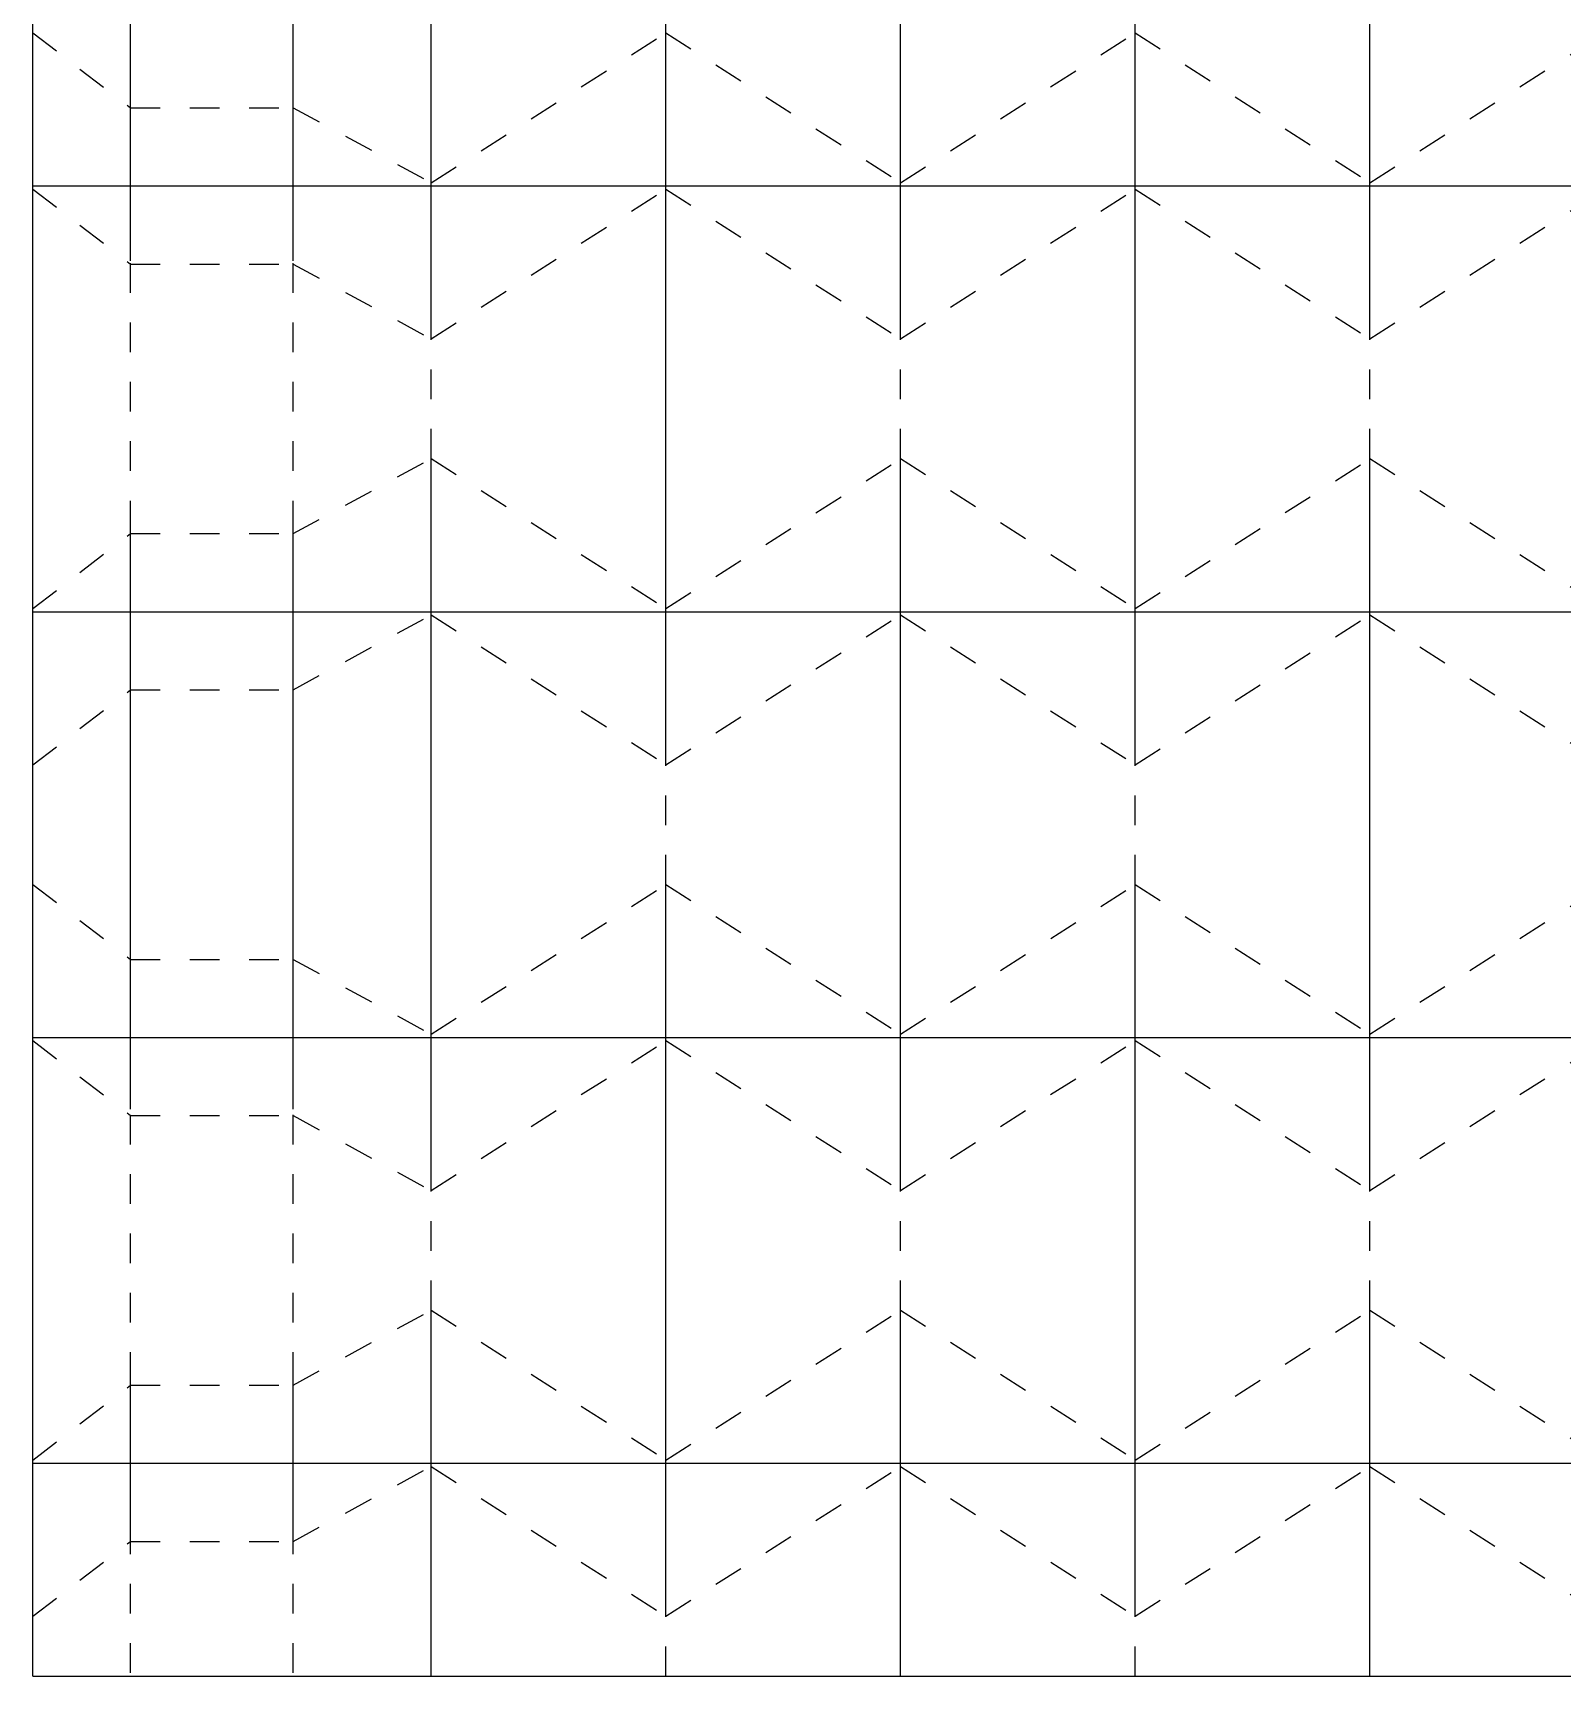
# Model space of a CAD drawing. Extents: x 11 to 192, y -288 to -10.
# Drawn here: x 46.7 to 119.4, y -274.8 to -196.7 of the extents above; entities that cross this region are included whole.
import ezdxf

# ---------------------------------------------------------------- set-up
doc = ezdxf.new("R2010")
doc.units = 0
for name, pattern in [('AI-LINETYPE-226', [2.822222, 1.411111, -1.411111]), ('AI-LINETYPE-227', [2.822222, 1.411111, -1.411111]), ('AI-LINETYPE-228', [2.822222, 1.411111, -1.411111]), ('AI-LINETYPE-238', [2.822222, 1.411111, -1.411111]), ('AI-LINETYPE-239', [2.822222, 1.411111, -1.411111]), ('AI-LINETYPE-240', [2.822222, 1.411111, -1.411111]), ('AI-LINETYPE-241', [2.822222, 1.411111, -1.411111]), ('AI-LINETYPE-242', [2.822222, 1.411111, -1.411111]), ('AI-LINETYPE-243', [2.822222, 1.411111, -1.411111]), ('AI-LINETYPE-244', [2.822222, 1.411111, -1.411111]), ('AI-LINETYPE-245', [2.822222, 1.411111, -1.411111]), ('AI-LINETYPE-246', [2.822222, 1.411111, -1.411111]), ('AI-LINETYPE-247', [2.822222, 1.411111, -1.411111]), ('AI-LINETYPE-248', [2.822222, 1.411111, -1.411111]), ('AI-LINETYPE-249', [2.822222, 1.411111, -1.411111]), ('AI-LINETYPE-250', [2.822222, 1.411111, -1.411111]), ('AI-LINETYPE-251', [2.822222, 1.411111, -1.411111]), ('AI-LINETYPE-256', [2.822222, 1.411111, -1.411111]), ('AI-LINETYPE-257', [2.822222, 1.411111, -1.411111]), ('AI-LINETYPE-259', [2.822222, 1.411111, -1.411111]), ('AI-LINETYPE-260', [2.822222, 1.411111, -1.411111]), ('AI-LINETYPE-261', [2.822222, 1.411111, -1.411111]), ('AI-LINETYPE-262', [2.822222, 1.411111, -1.411111]), ('AI-LINETYPE-263', [2.822222, 1.411111, -1.411111]), ('AI-LINETYPE-264', [2.822222, 1.411111, -1.411111]), ('AI-LINETYPE-265', [2.822222, 1.411111, -1.411111]), ('AI-LINETYPE-266', [2.822222, 1.411111, -1.411111]), ('AI-LINETYPE-267', [2.822222, 1.411111, -1.411111]), ('AI-LINETYPE-268', [2.822222, 1.411111, -1.411111]), ('AI-LINETYPE-269', [2.822222, 1.411111, -1.411111]), ('AI-LINETYPE-270', [2.822222, 1.411111, -1.411111]), ('AI-LINETYPE-271', [2.822222, 1.411111, -1.411111]), ('AI-LINETYPE-277', [2.822222, 1.411111, -1.411111]), ('AI-LINETYPE-280', [2.822222, 1.411111, -1.411111]), ('AI-LINETYPE-281', [2.822222, 1.411111, -1.411111]), ('AI-LINETYPE-282', [2.822222, 1.411111, -1.411111]), ('AI-LINETYPE-283', [2.822222, 1.411111, -1.411111]), ('AI-LINETYPE-284', [2.822222, 1.411111, -1.411111]), ('AI-LINETYPE-285', [2.822222, 1.411111, -1.411111]), ('AI-LINETYPE-286', [2.822222, 1.411111, -1.411111]), ('AI-LINETYPE-287', [2.822222, 1.411111, -1.411111]), ('AI-LINETYPE-288', [2.822222, 1.411111, -1.411111]), ('AI-LINETYPE-289', [2.822222, 1.411111, -1.411111]), ('AI-LINETYPE-295', [2.822222, 1.411111, -1.411111]), ('AI-LINETYPE-296', [2.822222, 1.411111, -1.411111]), ('AI-LINETYPE-297', [2.822222, 1.411111, -1.411111]), ('AI-LINETYPE-298', [2.822222, 1.411111, -1.411111]), ('AI-LINETYPE-299', [2.822222, 1.411111, -1.411111]), ('AI-LINETYPE-300', [2.822222, 1.411111, -1.411111]), ('AI-LINETYPE-301', [2.822222, 1.411111, -1.411111]), ('AI-LINETYPE-302', [2.822222, 1.411111, -1.411111]), ('AI-LINETYPE-303', [2.822222, 1.411111, -1.411111]), ('AI-LINETYPE-304', [2.822222, 1.411111, -1.411111]), ('AI-LINETYPE-305', [2.822222, 1.411111, -1.411111]), ('AI-LINETYPE-306', [2.822222, 1.411111, -1.411111]), ('AI-LINETYPE-307', [2.822222, 1.411111, -1.411111]), ('AI-LINETYPE-308', [2.822222, 1.411111, -1.411111]), ('AI-LINETYPE-309', [2.822222, 1.411111, -1.411111]), ('AI-LINETYPE-310', [2.822222, 1.411111, -1.411111]), ('AI-LINETYPE-311', [2.822222, 1.411111, -1.411111]), ('AI-LINETYPE-312', [2.822222, 1.411111, -1.411111]), ('AI-LINETYPE-313', [2.822222, 1.411111, -1.411111]), ('AI-LINETYPE-314', [2.822222, 1.411111, -1.411111]), ('AI-LINETYPE-315', [2.822222, 1.411111, -1.411111]), ('AI-LINETYPE-316', [2.822222, 1.411111, -1.411111]), ('AI-LINETYPE-317', [2.822222, 1.411111, -1.411111]), ('AI-LINETYPE-318', [2.822222, 1.411111, -1.411111]), ('AI-LINETYPE-319', [2.822222, 1.411111, -1.411111]), ('AI-LINETYPE-320', [2.822222, 1.411111, -1.411111]), ('AI-LINETYPE-321', [2.822222, 1.411111, -1.411111]), ('AI-LINETYPE-322', [2.822222, 1.411111, -1.411111]), ('AI-LINETYPE-323', [2.822222, 1.411111, -1.411111]), ('AI-LINETYPE-324', [2.822222, 1.411111, -1.411111]), ('AI-LINETYPE-325', [2.822222, 1.411111, -1.411111]), ('AI-LINETYPE-326', [2.822222, 1.411111, -1.411111]), ('AI-LINETYPE-347', [2.822222, 1.411111, -1.411111]), ('AI-LINETYPE-348', [2.822222, 1.411111, -1.411111]), ('AI-LINETYPE-349', [2.822222, 1.411111, -1.411111]), ('AI-LINETYPE-352', [2.822222, 1.411111, -1.411111]), ('AI-LINETYPE-354', [2.822222, 1.411111, -1.411111]), ('AI-LINETYPE-355', [2.822222, 1.411111, -1.411111]), ('AI-LINETYPE-383', [2.822222, 1.411111, -1.411111])]:
    doc.linetypes.add(name, pattern=pattern)
for name, color, linetype in [('CUTLINE', 7, 'CONTINUOUS'), ('MOUNTAINLINE', 7, 'CONTINUOUS'), ('VALLEYLINE', 7, 'CONTINUOUS')]:
    doc.layers.add(name, color=color, linetype=linetype)

# ---------------------------------------------------------------- blocks, each defined once
blk = doc.blocks.new('BLOCK_5')
at = {"layer": 'CUTLINE', "color": 7}
blk.add_lwpolyline([(46.655, -274.814), (46.655, -153.359)], dxfattribs=at)
blk = doc.blocks.new('BLOCK_7')
at = {"layer": 'CUTLINE', "color": 7}
blk.add_lwpolyline([(46.655, -274.814), (162.647, -274.814)], dxfattribs=at)
blk = doc.blocks.new('BLOCK_233')
at = {"layer": 'VALLEYLINE', "color": 7, "linetype": 'AI-LINETYPE-226'}
blk.add_lwpolyline([(99.072, -237.174), (99.072, -231.484)], dxfattribs=at)
blk = doc.blocks.new('BLOCK_234')
at = {"layer": 'VALLEYLINE', "color": 7, "linetype": 'AI-LINETYPE-227'}
blk.add_lwpolyline([(99.072, -274.814), (99.072, -271.968)], dxfattribs=at)
blk = doc.blocks.new('BLOCK_235')
at = {"layer": 'VALLEYLINE', "color": 7, "linetype": 'AI-LINETYPE-228'}
blk.add_lwpolyline([(99.072, -196.689), (99.072, -190.997)], dxfattribs=at)
blk = doc.blocks.new('BLOCK_245')
at = {"layer": 'VALLEYLINE', "color": 7, "linetype": 'AI-LINETYPE-238'}
blk.add_lwpolyline([(51.297, -260.979), (59.034, -260.979)], dxfattribs=at)
blk = doc.blocks.new('BLOCK_246')
at = {"layer": 'VALLEYLINE', "color": 7, "linetype": 'AI-LINETYPE-239'}
blk.add_lwpolyline([(51.297, -248.164), (59.034, -248.164)], dxfattribs=at)
blk = doc.blocks.new('BLOCK_247')
at = {"layer": 'VALLEYLINE', "color": 7, "linetype": 'AI-LINETYPE-240'}
blk.add_lwpolyline([(59.034, -260.979), (65.598, -257.417)], dxfattribs=at)
blk = doc.blocks.new('BLOCK_248')
at = {"layer": 'VALLEYLINE', "color": 7, "linetype": 'AI-LINETYPE-241'}
blk.add_lwpolyline([(59.034, -248.164), (65.598, -251.726)], dxfattribs=at)
blk = doc.blocks.new('BLOCK_249')
at = {"layer": 'VALLEYLINE', "color": 7, "linetype": 'AI-LINETYPE-242'}
blk.add_lwpolyline([(65.598, -257.417), (76.756, -264.541)], dxfattribs=at)
blk = doc.blocks.new('BLOCK_250')
at = {"layer": 'VALLEYLINE', "color": 7, "linetype": 'AI-LINETYPE-243'}
blk.add_lwpolyline([(65.598, -251.726), (76.756, -244.601)], dxfattribs=at)
blk = doc.blocks.new('BLOCK_251')
at = {"layer": 'VALLEYLINE', "color": 7, "linetype": 'AI-LINETYPE-244'}
blk.add_lwpolyline([(76.756, -264.541), (87.915, -257.417)], dxfattribs=at)
blk = doc.blocks.new('BLOCK_252')
at = {"layer": 'VALLEYLINE', "color": 7, "linetype": 'AI-LINETYPE-245'}
blk.add_lwpolyline([(76.756, -244.601), (87.915, -251.726)], dxfattribs=at)
blk = doc.blocks.new('BLOCK_253')
at = {"layer": 'VALLEYLINE', "color": 7, "linetype": 'AI-LINETYPE-246'}
blk.add_lwpolyline([(87.915, -257.417), (99.072, -264.541)], dxfattribs=at)
blk = doc.blocks.new('BLOCK_254')
at = {"layer": 'VALLEYLINE', "color": 7, "linetype": 'AI-LINETYPE-247'}
blk.add_lwpolyline([(87.915, -251.726), (99.072, -244.601)], dxfattribs=at)
blk = doc.blocks.new('BLOCK_255')
at = {"layer": 'VALLEYLINE', "color": 7, "linetype": 'AI-LINETYPE-248'}
blk.add_lwpolyline([(99.072, -264.541), (110.23, -257.417)], dxfattribs=at)
blk = doc.blocks.new('BLOCK_256')
at = {"layer": 'VALLEYLINE', "color": 7, "linetype": 'AI-LINETYPE-249'}
blk.add_lwpolyline([(99.072, -244.601), (110.23, -251.726)], dxfattribs=at)
blk = doc.blocks.new('BLOCK_257')
at = {"layer": 'VALLEYLINE', "color": 7, "linetype": 'AI-LINETYPE-250'}
blk.add_lwpolyline([(110.23, -257.417), (121.388, -264.541)], dxfattribs=at)
blk = doc.blocks.new('BLOCK_258')
at = {"layer": 'VALLEYLINE', "color": 7, "linetype": 'AI-LINETYPE-251'}
blk.add_lwpolyline([(110.23, -251.726), (121.388, -244.601)], dxfattribs=at)
blk = doc.blocks.new('BLOCK_263')
at = {"layer": 'VALLEYLINE', "color": 7, "linetype": 'AI-LINETYPE-256'}
blk.add_lwpolyline([(110.23, -257.417), (110.23, -251.725)], dxfattribs=at)
blk = doc.blocks.new('BLOCK_264')
at = {"layer": 'VALLEYLINE', "color": 7, "linetype": 'AI-LINETYPE-257'}
blk.add_lwpolyline([(87.915, -257.417), (87.915, -251.725)], dxfattribs=at)
blk = doc.blocks.new('BLOCK_266')
at = {"layer": 'VALLEYLINE', "color": 7, "linetype": 'AI-LINETYPE-259'}
blk.add_lwpolyline([(59.034, -260.827), (59.034, -248.011)], dxfattribs=at)
blk = doc.blocks.new('BLOCK_267')
at = {"layer": 'VALLEYLINE', "color": 7, "linetype": 'AI-LINETYPE-260'}
blk.add_lwpolyline([(51.297, -260.827), (51.297, -248.011)], dxfattribs=at)
blk = doc.blocks.new('BLOCK_268')
at = {"layer": 'VALLEYLINE', "color": 7, "linetype": 'AI-LINETYPE-261'}
blk.add_lwpolyline([(46.655, -264.541), (51.297, -260.979)], dxfattribs=at)
blk = doc.blocks.new('BLOCK_269')
at = {"layer": 'VALLEYLINE', "color": 7, "linetype": 'AI-LINETYPE-262'}
blk.add_lwpolyline([(46.655, -244.601), (51.297, -248.164)], dxfattribs=at)
blk = doc.blocks.new('BLOCK_270')
at = {"layer": 'VALLEYLINE', "color": 7, "linetype": 'AI-LINETYPE-263'}
blk.add_lwpolyline([(65.598, -257.417), (65.598, -251.725)], dxfattribs=at)
blk = doc.blocks.new('BLOCK_271')
at = {"layer": 'VALLEYLINE', "color": 7, "linetype": 'AI-LINETYPE-264'}
blk.add_lwpolyline([(46.655, -271.968), (51.297, -268.406)], dxfattribs=at)
blk = doc.blocks.new('BLOCK_272')
at = {"layer": 'VALLEYLINE', "color": 7, "linetype": 'AI-LINETYPE-265'}
blk.add_lwpolyline([(51.297, -268.406), (59.034, -268.406)], dxfattribs=at)
blk = doc.blocks.new('BLOCK_273')
at = {"layer": 'VALLEYLINE', "color": 7, "linetype": 'AI-LINETYPE-266'}
blk.add_lwpolyline([(59.034, -268.406), (65.598, -264.844)], dxfattribs=at)
blk = doc.blocks.new('BLOCK_274')
at = {"layer": 'VALLEYLINE', "color": 7, "linetype": 'AI-LINETYPE-267'}
blk.add_lwpolyline([(65.598, -264.844), (76.756, -271.968)], dxfattribs=at)
blk = doc.blocks.new('BLOCK_275')
at = {"layer": 'VALLEYLINE', "color": 7, "linetype": 'AI-LINETYPE-268'}
blk.add_lwpolyline([(76.756, -271.968), (87.915, -264.844)], dxfattribs=at)
blk = doc.blocks.new('BLOCK_276')
at = {"layer": 'VALLEYLINE', "color": 7, "linetype": 'AI-LINETYPE-269'}
blk.add_lwpolyline([(87.915, -264.844), (99.072, -271.968)], dxfattribs=at)
blk = doc.blocks.new('BLOCK_277')
at = {"layer": 'VALLEYLINE', "color": 7, "linetype": 'AI-LINETYPE-270'}
blk.add_lwpolyline([(99.072, -271.968), (110.23, -264.844)], dxfattribs=at)
blk = doc.blocks.new('BLOCK_278')
at = {"layer": 'VALLEYLINE', "color": 7, "linetype": 'AI-LINETYPE-271'}
blk.add_lwpolyline([(110.23, -264.844), (121.388, -271.968)], dxfattribs=at)
blk = doc.blocks.new('BLOCK_284')
at = {"layer": 'VALLEYLINE', "color": 7, "linetype": 'AI-LINETYPE-277'}
blk.add_lwpolyline([(76.756, -274.814), (76.756, -271.968)], dxfattribs=at)
blk = doc.blocks.new('BLOCK_287')
at = {"layer": 'VALLEYLINE', "color": 7, "linetype": 'AI-LINETYPE-280'}
blk.add_lwpolyline([(59.034, -274.662), (59.034, -268.253)], dxfattribs=at)
blk = doc.blocks.new('BLOCK_288')
at = {"layer": 'VALLEYLINE', "color": 7, "linetype": 'AI-LINETYPE-281'}
blk.add_lwpolyline([(51.297, -274.662), (51.297, -268.253)], dxfattribs=at)
blk = doc.blocks.new('BLOCK_289')
at = {"layer": 'VALLEYLINE', "color": 7, "linetype": 'AI-LINETYPE-282'}
blk.add_lwpolyline([(46.655, -237.174), (51.297, -240.737)], dxfattribs=at)
blk = doc.blocks.new('BLOCK_290')
at = {"layer": 'VALLEYLINE', "color": 7, "linetype": 'AI-LINETYPE-283'}
blk.add_lwpolyline([(51.297, -240.737), (59.034, -240.737)], dxfattribs=at)
blk = doc.blocks.new('BLOCK_291')
at = {"layer": 'VALLEYLINE', "color": 7, "linetype": 'AI-LINETYPE-284'}
blk.add_lwpolyline([(59.034, -240.737), (65.598, -244.298)], dxfattribs=at)
blk = doc.blocks.new('BLOCK_292')
at = {"layer": 'VALLEYLINE', "color": 7, "linetype": 'AI-LINETYPE-285'}
blk.add_lwpolyline([(65.598, -244.298), (76.756, -237.174)], dxfattribs=at)
blk = doc.blocks.new('BLOCK_293')
at = {"layer": 'VALLEYLINE', "color": 7, "linetype": 'AI-LINETYPE-286'}
blk.add_lwpolyline([(76.756, -237.174), (87.915, -244.298)], dxfattribs=at)
blk = doc.blocks.new('BLOCK_294')
at = {"layer": 'VALLEYLINE', "color": 7, "linetype": 'AI-LINETYPE-287'}
blk.add_lwpolyline([(87.915, -244.298), (99.072, -237.174)], dxfattribs=at)
blk = doc.blocks.new('BLOCK_295')
at = {"layer": 'VALLEYLINE', "color": 7, "linetype": 'AI-LINETYPE-288'}
blk.add_lwpolyline([(99.072, -237.174), (110.23, -244.298)], dxfattribs=at)
blk = doc.blocks.new('BLOCK_296')
at = {"layer": 'VALLEYLINE', "color": 7, "linetype": 'AI-LINETYPE-289'}
blk.add_lwpolyline([(110.23, -244.298), (121.388, -237.174)], dxfattribs=at)
blk = doc.blocks.new('BLOCK_302')
at = {"layer": 'VALLEYLINE', "color": 7, "linetype": 'AI-LINETYPE-295'}
blk.add_lwpolyline([(46.655, -231.484), (51.297, -227.921)], dxfattribs=at)
blk = doc.blocks.new('BLOCK_303')
at = {"layer": 'VALLEYLINE', "color": 7, "linetype": 'AI-LINETYPE-296'}
blk.add_lwpolyline([(46.655, -224.056), (51.297, -220.494)], dxfattribs=at)
blk = doc.blocks.new('BLOCK_304')
at = {"layer": 'VALLEYLINE', "color": 7, "linetype": 'AI-LINETYPE-297'}
blk.add_lwpolyline([(46.655, -204.116), (51.297, -207.679)], dxfattribs=at)
blk = doc.blocks.new('BLOCK_305')
at = {"layer": 'VALLEYLINE', "color": 7, "linetype": 'AI-LINETYPE-298'}
blk.add_lwpolyline([(46.655, -196.689), (51.297, -200.252)], dxfattribs=at)
blk = doc.blocks.new('BLOCK_306')
at = {"layer": 'VALLEYLINE', "color": 7, "linetype": 'AI-LINETYPE-299'}
blk.add_lwpolyline([(51.297, -227.921), (59.034, -227.921)], dxfattribs=at)
blk = doc.blocks.new('BLOCK_307')
at = {"layer": 'VALLEYLINE', "color": 7, "linetype": 'AI-LINETYPE-300'}
blk.add_lwpolyline([(51.297, -220.494), (59.034, -220.494)], dxfattribs=at)
blk = doc.blocks.new('BLOCK_308')
at = {"layer": 'VALLEYLINE', "color": 7, "linetype": 'AI-LINETYPE-301'}
blk.add_lwpolyline([(51.297, -207.679), (59.034, -207.679)], dxfattribs=at)
blk = doc.blocks.new('BLOCK_309')
at = {"layer": 'VALLEYLINE', "color": 7, "linetype": 'AI-LINETYPE-302'}
blk.add_lwpolyline([(51.297, -200.252), (59.034, -200.252)], dxfattribs=at)
blk = doc.blocks.new('BLOCK_310')
at = {"layer": 'VALLEYLINE', "color": 7, "linetype": 'AI-LINETYPE-303'}
blk.add_lwpolyline([(59.034, -227.921), (65.598, -224.359)], dxfattribs=at)
blk = doc.blocks.new('BLOCK_311')
at = {"layer": 'VALLEYLINE', "color": 7, "linetype": 'AI-LINETYPE-304'}
blk.add_lwpolyline([(59.034, -220.494), (65.598, -216.932)], dxfattribs=at)
blk = doc.blocks.new('BLOCK_312')
at = {"layer": 'VALLEYLINE', "color": 7, "linetype": 'AI-LINETYPE-305'}
blk.add_lwpolyline([(59.034, -207.679), (65.598, -211.241)], dxfattribs=at)
blk = doc.blocks.new('BLOCK_313')
at = {"layer": 'VALLEYLINE', "color": 7, "linetype": 'AI-LINETYPE-306'}
blk.add_lwpolyline([(59.034, -200.252), (65.598, -203.814)], dxfattribs=at)
blk = doc.blocks.new('BLOCK_314')
at = {"layer": 'VALLEYLINE', "color": 7, "linetype": 'AI-LINETYPE-307'}
blk.add_lwpolyline([(65.598, -224.359), (76.756, -231.484)], dxfattribs=at)
blk = doc.blocks.new('BLOCK_315')
at = {"layer": 'VALLEYLINE', "color": 7, "linetype": 'AI-LINETYPE-308'}
blk.add_lwpolyline([(65.598, -216.932), (76.756, -224.056)], dxfattribs=at)
blk = doc.blocks.new('BLOCK_316')
at = {"layer": 'VALLEYLINE', "color": 7, "linetype": 'AI-LINETYPE-309'}
blk.add_lwpolyline([(65.598, -211.241), (76.756, -204.116)], dxfattribs=at)
blk = doc.blocks.new('BLOCK_317')
at = {"layer": 'VALLEYLINE', "color": 7, "linetype": 'AI-LINETYPE-310'}
blk.add_lwpolyline([(65.598, -203.814), (76.756, -196.689)], dxfattribs=at)
blk = doc.blocks.new('BLOCK_318')
at = {"layer": 'VALLEYLINE', "color": 7, "linetype": 'AI-LINETYPE-311'}
blk.add_lwpolyline([(76.756, -231.484), (87.915, -224.359)], dxfattribs=at)
blk = doc.blocks.new('BLOCK_319')
at = {"layer": 'VALLEYLINE', "color": 7, "linetype": 'AI-LINETYPE-312'}
blk.add_lwpolyline([(76.756, -224.056), (87.915, -216.932)], dxfattribs=at)
blk = doc.blocks.new('BLOCK_320')
at = {"layer": 'VALLEYLINE', "color": 7, "linetype": 'AI-LINETYPE-313'}
blk.add_lwpolyline([(76.756, -204.116), (87.915, -211.241)], dxfattribs=at)
blk = doc.blocks.new('BLOCK_321')
at = {"layer": 'VALLEYLINE', "color": 7, "linetype": 'AI-LINETYPE-314'}
blk.add_lwpolyline([(76.756, -196.689), (87.915, -203.814)], dxfattribs=at)
blk = doc.blocks.new('BLOCK_322')
at = {"layer": 'VALLEYLINE', "color": 7, "linetype": 'AI-LINETYPE-315'}
blk.add_lwpolyline([(87.915, -224.359), (99.072, -231.484)], dxfattribs=at)
blk = doc.blocks.new('BLOCK_323')
at = {"layer": 'VALLEYLINE', "color": 7, "linetype": 'AI-LINETYPE-316'}
blk.add_lwpolyline([(87.915, -216.932), (99.072, -224.056)], dxfattribs=at)
blk = doc.blocks.new('BLOCK_324')
at = {"layer": 'VALLEYLINE', "color": 7, "linetype": 'AI-LINETYPE-317'}
blk.add_lwpolyline([(87.915, -211.241), (99.072, -204.116)], dxfattribs=at)
blk = doc.blocks.new('BLOCK_325')
at = {"layer": 'VALLEYLINE', "color": 7, "linetype": 'AI-LINETYPE-318'}
blk.add_lwpolyline([(87.915, -203.814), (99.072, -196.689)], dxfattribs=at)
blk = doc.blocks.new('BLOCK_326')
at = {"layer": 'VALLEYLINE', "color": 7, "linetype": 'AI-LINETYPE-319'}
blk.add_lwpolyline([(99.072, -231.484), (110.23, -224.359)], dxfattribs=at)
blk = doc.blocks.new('BLOCK_327')
at = {"layer": 'VALLEYLINE', "color": 7, "linetype": 'AI-LINETYPE-320'}
blk.add_lwpolyline([(99.072, -224.056), (110.23, -216.932)], dxfattribs=at)
blk = doc.blocks.new('BLOCK_328')
at = {"layer": 'VALLEYLINE', "color": 7, "linetype": 'AI-LINETYPE-321'}
blk.add_lwpolyline([(99.072, -204.116), (110.23, -211.241)], dxfattribs=at)
blk = doc.blocks.new('BLOCK_329')
at = {"layer": 'VALLEYLINE', "color": 7, "linetype": 'AI-LINETYPE-322'}
blk.add_lwpolyline([(99.072, -196.689), (110.23, -203.814)], dxfattribs=at)
blk = doc.blocks.new('BLOCK_330')
at = {"layer": 'VALLEYLINE', "color": 7, "linetype": 'AI-LINETYPE-323'}
blk.add_lwpolyline([(110.23, -224.359), (121.388, -231.484)], dxfattribs=at)
blk = doc.blocks.new('BLOCK_331')
at = {"layer": 'VALLEYLINE', "color": 7, "linetype": 'AI-LINETYPE-324'}
blk.add_lwpolyline([(110.23, -216.932), (121.388, -224.056)], dxfattribs=at)
blk = doc.blocks.new('BLOCK_332')
at = {"layer": 'VALLEYLINE', "color": 7, "linetype": 'AI-LINETYPE-325'}
blk.add_lwpolyline([(110.23, -211.241), (121.388, -204.116)], dxfattribs=at)
blk = doc.blocks.new('BLOCK_333')
at = {"layer": 'VALLEYLINE', "color": 7, "linetype": 'AI-LINETYPE-326'}
blk.add_lwpolyline([(110.23, -203.814), (121.388, -196.689)], dxfattribs=at)
blk = doc.blocks.new('BLOCK_354')
at = {"layer": 'VALLEYLINE', "color": 7, "linetype": 'AI-LINETYPE-347'}
blk.add_lwpolyline([(76.756, -237.174), (76.756, -231.484)], dxfattribs=at)
blk = doc.blocks.new('BLOCK_355')
at = {"layer": 'VALLEYLINE', "color": 7, "linetype": 'AI-LINETYPE-348'}
blk.add_lwpolyline([(110.23, -216.932), (110.23, -211.241)], dxfattribs=at)
blk = doc.blocks.new('BLOCK_356')
at = {"layer": 'VALLEYLINE', "color": 7, "linetype": 'AI-LINETYPE-349'}
blk.add_lwpolyline([(87.915, -216.932), (87.915, -211.24)], dxfattribs=at)
blk = doc.blocks.new('BLOCK_359')
at = {"layer": 'VALLEYLINE', "color": 7, "linetype": 'AI-LINETYPE-352'}
blk.add_lwpolyline([(65.598, -216.932), (65.598, -211.24)], dxfattribs=at)
blk = doc.blocks.new('BLOCK_361')
at = {"layer": 'VALLEYLINE', "color": 7, "linetype": 'AI-LINETYPE-354'}
blk.add_lwpolyline([(59.034, -220.341), (59.034, -207.526)], dxfattribs=at)
blk = doc.blocks.new('BLOCK_362')
at = {"layer": 'VALLEYLINE', "color": 7, "linetype": 'AI-LINETYPE-355'}
blk.add_lwpolyline([(51.297, -220.341), (51.297, -207.526)], dxfattribs=at)
blk = doc.blocks.new('BLOCK_390')
at = {"layer": 'VALLEYLINE', "color": 7, "linetype": 'AI-LINETYPE-383'}
blk.add_lwpolyline([(76.756, -196.689), (76.756, -190.997)], dxfattribs=at)
blk = doc.blocks.new('BLOCK_539')
at = {"layer": 'MOUNTAINLINE', "color": 7}
blk.add_lwpolyline([(46.655, -264.693), (51.297, -264.693)], dxfattribs=at)
blk = doc.blocks.new('BLOCK_540')
at = {"layer": 'MOUNTAINLINE', "color": 7}
blk.add_lwpolyline([(46.655, -244.45), (51.297, -244.45)], dxfattribs=at)
blk = doc.blocks.new('BLOCK_541')
at = {"layer": 'MOUNTAINLINE', "color": 7}
blk.add_lwpolyline([(46.655, -224.208), (51.297, -224.208)], dxfattribs=at)
blk = doc.blocks.new('BLOCK_542')
at = {"layer": 'MOUNTAINLINE', "color": 7}
blk.add_lwpolyline([(46.655, -203.965), (51.297, -203.965)], dxfattribs=at)
blk = doc.blocks.new('BLOCK_545')
at = {"layer": 'MOUNTAINLINE', "color": 7}
blk.add_lwpolyline([(51.297, -264.693), (59.034, -264.693)], dxfattribs=at)
blk = doc.blocks.new('BLOCK_546')
at = {"layer": 'MOUNTAINLINE', "color": 7}
blk.add_lwpolyline([(51.297, -244.45), (59.034, -244.45)], dxfattribs=at)
blk = doc.blocks.new('BLOCK_547')
at = {"layer": 'MOUNTAINLINE', "color": 7}
blk.add_lwpolyline([(51.297, -224.208), (59.034, -224.208)], dxfattribs=at)
blk = doc.blocks.new('BLOCK_548')
at = {"layer": 'MOUNTAINLINE', "color": 7}
blk.add_lwpolyline([(51.297, -203.965), (59.034, -203.965)], dxfattribs=at)
blk = doc.blocks.new('BLOCK_551')
at = {"layer": 'MOUNTAINLINE', "color": 7}
blk.add_lwpolyline([(59.034, -264.693), (65.598, -264.693)], dxfattribs=at)
blk = doc.blocks.new('BLOCK_552')
at = {"layer": 'MOUNTAINLINE', "color": 7}
blk.add_lwpolyline([(59.034, -244.45), (65.598, -244.45)], dxfattribs=at)
blk = doc.blocks.new('BLOCK_553')
at = {"layer": 'MOUNTAINLINE', "color": 7}
blk.add_lwpolyline([(59.034, -224.208), (65.598, -224.208)], dxfattribs=at)
blk = doc.blocks.new('BLOCK_554')
at = {"layer": 'MOUNTAINLINE', "color": 7}
blk.add_lwpolyline([(59.034, -203.965), (65.598, -203.965)], dxfattribs=at)
blk = doc.blocks.new('BLOCK_557')
at = {"layer": 'MOUNTAINLINE', "color": 7}
blk.add_lwpolyline([(65.598, -264.693), (76.756, -264.693)], dxfattribs=at)
blk = doc.blocks.new('BLOCK_558')
at = {"layer": 'MOUNTAINLINE', "color": 7}
blk.add_lwpolyline([(65.598, -244.45), (76.756, -244.45)], dxfattribs=at)
blk = doc.blocks.new('BLOCK_559')
at = {"layer": 'MOUNTAINLINE', "color": 7}
blk.add_lwpolyline([(65.598, -224.208), (76.756, -224.208)], dxfattribs=at)
blk = doc.blocks.new('BLOCK_560')
at = {"layer": 'MOUNTAINLINE', "color": 7}
blk.add_lwpolyline([(65.598, -203.965), (76.756, -203.965)], dxfattribs=at)
blk = doc.blocks.new('BLOCK_563')
at = {"layer": 'MOUNTAINLINE', "color": 7}
blk.add_lwpolyline([(76.756, -264.693), (87.915, -264.693)], dxfattribs=at)
blk = doc.blocks.new('BLOCK_564')
at = {"layer": 'MOUNTAINLINE', "color": 7}
blk.add_lwpolyline([(76.756, -244.45), (87.915, -244.45)], dxfattribs=at)
blk = doc.blocks.new('BLOCK_565')
at = {"layer": 'MOUNTAINLINE', "color": 7}
blk.add_lwpolyline([(76.756, -224.208), (87.915, -224.208)], dxfattribs=at)
blk = doc.blocks.new('BLOCK_566')
at = {"layer": 'MOUNTAINLINE', "color": 7}
blk.add_lwpolyline([(76.756, -203.965), (87.915, -203.965)], dxfattribs=at)
blk = doc.blocks.new('BLOCK_569')
at = {"layer": 'MOUNTAINLINE', "color": 7}
blk.add_lwpolyline([(87.915, -264.693), (99.072, -264.693)], dxfattribs=at)
blk = doc.blocks.new('BLOCK_570')
at = {"layer": 'MOUNTAINLINE', "color": 7}
blk.add_lwpolyline([(87.915, -244.45), (99.072, -244.45)], dxfattribs=at)
blk = doc.blocks.new('BLOCK_571')
at = {"layer": 'MOUNTAINLINE', "color": 7}
blk.add_lwpolyline([(87.915, -224.208), (99.072, -224.208)], dxfattribs=at)
blk = doc.blocks.new('BLOCK_572')
at = {"layer": 'MOUNTAINLINE', "color": 7}
blk.add_lwpolyline([(87.915, -203.965), (99.072, -203.965)], dxfattribs=at)
blk = doc.blocks.new('BLOCK_575')
at = {"layer": 'MOUNTAINLINE', "color": 7}
blk.add_lwpolyline([(99.072, -264.693), (110.23, -264.693)], dxfattribs=at)
blk = doc.blocks.new('BLOCK_576')
at = {"layer": 'MOUNTAINLINE', "color": 7}
blk.add_lwpolyline([(99.072, -244.45), (110.23, -244.45)], dxfattribs=at)
blk = doc.blocks.new('BLOCK_577')
at = {"layer": 'MOUNTAINLINE', "color": 7}
blk.add_lwpolyline([(99.072, -224.208), (110.23, -224.208)], dxfattribs=at)
blk = doc.blocks.new('BLOCK_578')
at = {"layer": 'MOUNTAINLINE', "color": 7}
blk.add_lwpolyline([(99.072, -203.965), (110.23, -203.965)], dxfattribs=at)
blk = doc.blocks.new('BLOCK_581')
at = {"layer": 'MOUNTAINLINE', "color": 7}
blk.add_lwpolyline([(110.23, -264.693), (121.388, -264.693)], dxfattribs=at)
blk = doc.blocks.new('BLOCK_582')
at = {"layer": 'MOUNTAINLINE', "color": 7}
blk.add_lwpolyline([(110.23, -244.45), (121.388, -244.45)], dxfattribs=at)
blk = doc.blocks.new('BLOCK_583')
at = {"layer": 'MOUNTAINLINE', "color": 7}
blk.add_lwpolyline([(110.23, -224.208), (121.388, -224.208)], dxfattribs=at)
blk = doc.blocks.new('BLOCK_584')
at = {"layer": 'MOUNTAINLINE', "color": 7}
blk.add_lwpolyline([(110.23, -203.965), (121.388, -203.965)], dxfattribs=at)
blk = doc.blocks.new('BLOCK_617')
at = {"layer": 'MOUNTAINLINE', "color": 7}
blk.add_lwpolyline([(76.756, -271.968), (76.756, -237.174)], dxfattribs=at)
blk = doc.blocks.new('BLOCK_618')
at = {"layer": 'MOUNTAINLINE', "color": 7}
blk.add_lwpolyline([(76.756, -231.484), (76.756, -196.69)], dxfattribs=at)
blk = doc.blocks.new('BLOCK_620')
at = {"layer": 'MOUNTAINLINE', "color": 7}
blk.add_lwpolyline([(110.23, -251.725), (110.23, -216.932)], dxfattribs=at)
blk = doc.blocks.new('BLOCK_621')
at = {"layer": 'MOUNTAINLINE', "color": 7}
blk.add_lwpolyline([(110.23, -274.814), (110.23, -257.417)], dxfattribs=at)
blk = doc.blocks.new('BLOCK_622')
at = {"layer": 'MOUNTAINLINE', "color": 7}
blk.add_lwpolyline([(110.23, -211.241), (110.23, -176.447)], dxfattribs=at)
blk = doc.blocks.new('BLOCK_624')
at = {"layer": 'MOUNTAINLINE', "color": 7}
blk.add_lwpolyline([(87.915, -251.725), (87.915, -216.932)], dxfattribs=at)
blk = doc.blocks.new('BLOCK_625')
at = {"layer": 'MOUNTAINLINE', "color": 7}
blk.add_lwpolyline([(87.915, -274.814), (87.915, -257.417)], dxfattribs=at)
blk = doc.blocks.new('BLOCK_626')
at = {"layer": 'MOUNTAINLINE', "color": 7}
blk.add_lwpolyline([(87.915, -211.24), (87.915, -176.447)], dxfattribs=at)
blk = doc.blocks.new('BLOCK_632')
at = {"layer": 'MOUNTAINLINE', "color": 7}
blk.add_lwpolyline([(65.598, -251.725), (65.598, -216.932)], dxfattribs=at)
blk = doc.blocks.new('BLOCK_633')
at = {"layer": 'MOUNTAINLINE', "color": 7}
blk.add_lwpolyline([(65.598, -274.814), (65.598, -257.417)], dxfattribs=at)
blk = doc.blocks.new('BLOCK_634')
at = {"layer": 'MOUNTAINLINE', "color": 7}
blk.add_lwpolyline([(65.598, -211.24), (65.598, -176.447)], dxfattribs=at)
blk = doc.blocks.new('BLOCK_643')
at = {"layer": 'MOUNTAINLINE', "color": 7}
blk.add_lwpolyline([(59.034, -268.253), (59.034, -260.826)], dxfattribs=at)
blk = doc.blocks.new('BLOCK_644')
at = {"layer": 'MOUNTAINLINE', "color": 7}
blk.add_lwpolyline([(59.034, -247.859), (59.034, -220.342)], dxfattribs=at)
blk = doc.blocks.new('BLOCK_645')
at = {"layer": 'MOUNTAINLINE', "color": 7}
blk.add_lwpolyline([(59.034, -207.526), (59.034, -180.009)], dxfattribs=at)
blk = doc.blocks.new('BLOCK_647')
at = {"layer": 'MOUNTAINLINE', "color": 7}
blk.add_lwpolyline([(51.297, -268.253), (51.297, -260.826)], dxfattribs=at)
blk = doc.blocks.new('BLOCK_648')
at = {"layer": 'MOUNTAINLINE', "color": 7}
blk.add_lwpolyline([(51.297, -247.859), (51.297, -220.342)], dxfattribs=at)
blk = doc.blocks.new('BLOCK_649')
at = {"layer": 'MOUNTAINLINE', "color": 7}
blk.add_lwpolyline([(51.297, -207.526), (51.297, -180.009)], dxfattribs=at)
blk = doc.blocks.new('BLOCK_657')
at = {"layer": 'MOUNTAINLINE', "color": 7}
blk.add_lwpolyline([(99.072, -271.968), (99.072, -237.174)], dxfattribs=at)
blk = doc.blocks.new('BLOCK_658')
at = {"layer": 'MOUNTAINLINE', "color": 7}
blk.add_lwpolyline([(99.072, -231.484), (99.072, -196.69)], dxfattribs=at)

msp = doc.modelspace()

# ---------------------------------------------------------------- block references
at = {"layer": 'CUTLINE'}
for name in ['BLOCK_5', 'BLOCK_7']:
    msp.add_blockref(name, (0, 0), dxfattribs=at)
at = {"layer": 'MOUNTAINLINE'}
for name in ['BLOCK_634', 'BLOCK_626', 'BLOCK_622', 'BLOCK_649', 'BLOCK_645', 'BLOCK_618', 'BLOCK_658', 'BLOCK_542', 'BLOCK_548', 'BLOCK_554', 'BLOCK_560', 'BLOCK_566', 'BLOCK_572', 'BLOCK_578', 'BLOCK_584', 'BLOCK_632', 'BLOCK_624', 'BLOCK_620', 'BLOCK_648', 'BLOCK_644', 'BLOCK_541', 'BLOCK_547', 'BLOCK_553', 'BLOCK_559', 'BLOCK_565', 'BLOCK_571', 'BLOCK_577', 'BLOCK_583', 'BLOCK_617', 'BLOCK_657', 'BLOCK_540', 'BLOCK_546', 'BLOCK_552', 'BLOCK_558', 'BLOCK_564', 'BLOCK_570', 'BLOCK_576', 'BLOCK_582', 'BLOCK_633', 'BLOCK_625', 'BLOCK_621', 'BLOCK_647', 'BLOCK_643', 'BLOCK_539', 'BLOCK_545', 'BLOCK_551', 'BLOCK_557', 'BLOCK_563', 'BLOCK_569', 'BLOCK_575', 'BLOCK_581']:
    msp.add_blockref(name, (0, 0), dxfattribs=at)
at = {"layer": 'VALLEYLINE'}
for name in ['BLOCK_390', 'BLOCK_235', 'BLOCK_305', 'BLOCK_317', 'BLOCK_321', 'BLOCK_325', 'BLOCK_329', 'BLOCK_333', 'BLOCK_309', 'BLOCK_313', 'BLOCK_304', 'BLOCK_316', 'BLOCK_320', 'BLOCK_324', 'BLOCK_328', 'BLOCK_332', 'BLOCK_362', 'BLOCK_308', 'BLOCK_361', 'BLOCK_312', 'BLOCK_359', 'BLOCK_356', 'BLOCK_355', 'BLOCK_311', 'BLOCK_315', 'BLOCK_319', 'BLOCK_323', 'BLOCK_327', 'BLOCK_331', 'BLOCK_303', 'BLOCK_307', 'BLOCK_310', 'BLOCK_314', 'BLOCK_318', 'BLOCK_322', 'BLOCK_326', 'BLOCK_330', 'BLOCK_302', 'BLOCK_306', 'BLOCK_354', 'BLOCK_233', 'BLOCK_289', 'BLOCK_292', 'BLOCK_293', 'BLOCK_294', 'BLOCK_295', 'BLOCK_296', 'BLOCK_290', 'BLOCK_291', 'BLOCK_269', 'BLOCK_250', 'BLOCK_252', 'BLOCK_254', 'BLOCK_256', 'BLOCK_258', 'BLOCK_267', 'BLOCK_246', 'BLOCK_266', 'BLOCK_248', 'BLOCK_270', 'BLOCK_264', 'BLOCK_263', 'BLOCK_247', 'BLOCK_249', 'BLOCK_251', 'BLOCK_253', 'BLOCK_255', 'BLOCK_257', 'BLOCK_268', 'BLOCK_245', 'BLOCK_273', 'BLOCK_274', 'BLOCK_275', 'BLOCK_276', 'BLOCK_277', 'BLOCK_278', 'BLOCK_271', 'BLOCK_288', 'BLOCK_272', 'BLOCK_287', 'BLOCK_284', 'BLOCK_234']:
    msp.add_blockref(name, (0, 0), dxfattribs=at)

doc.saveas('drawing.dxf')
